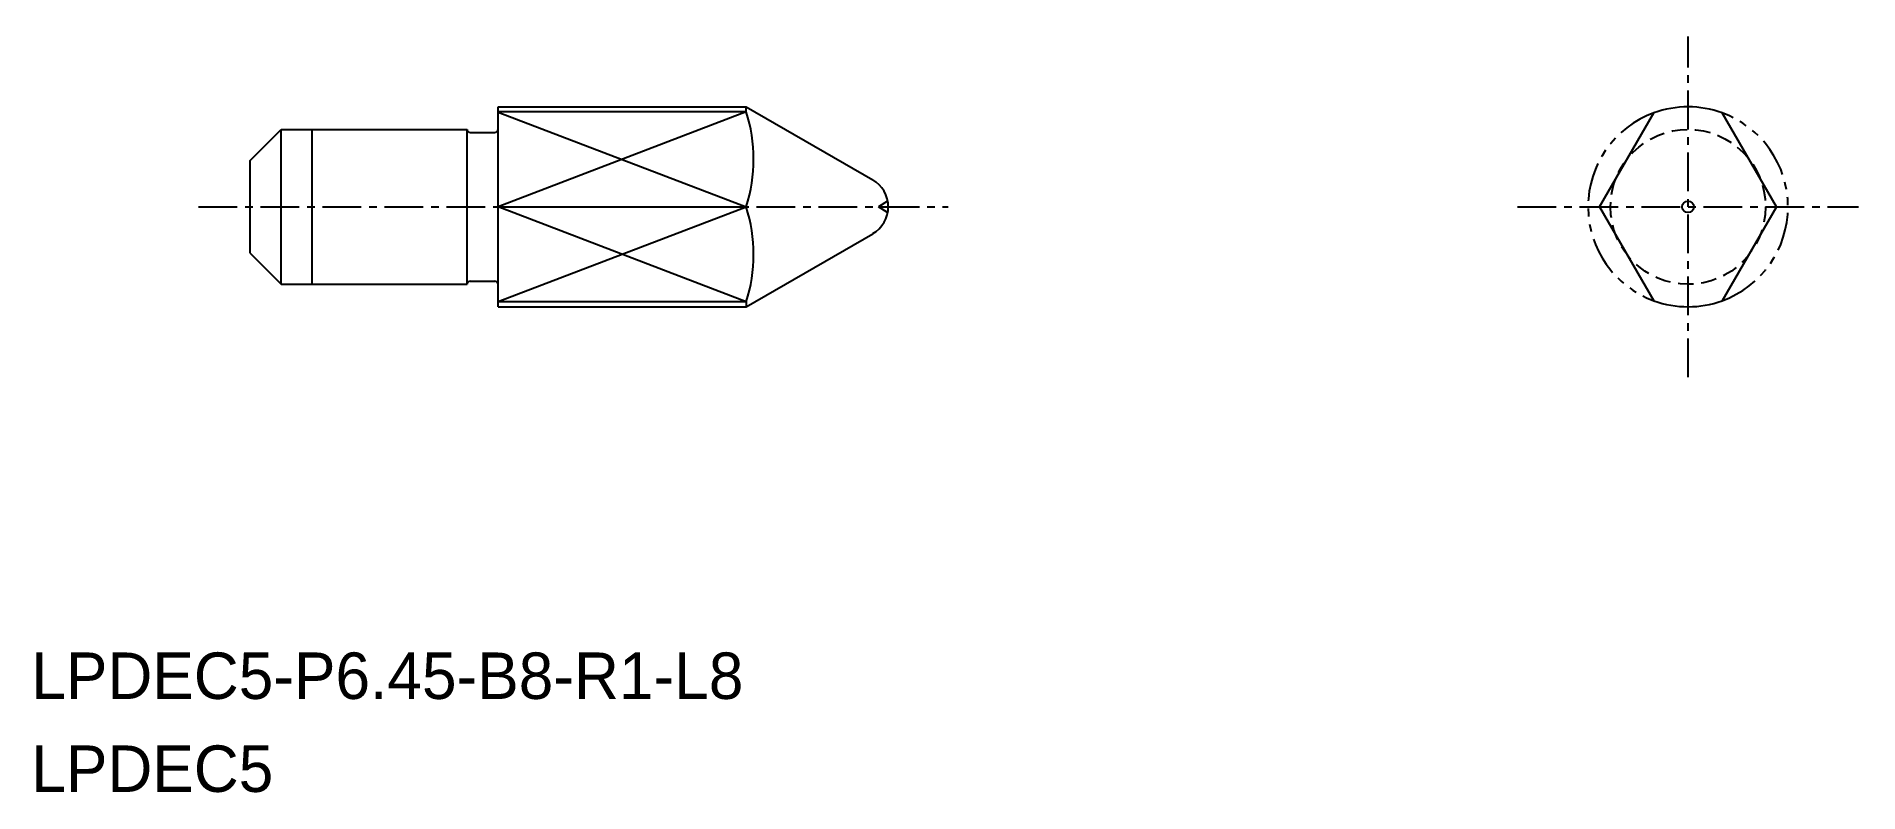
# Model space of a CAD drawing. Extents: x -1724.2 to -1665.5, y -553.1 to -528.7.
import ezdxf

# ---------------------------------------------------------------- set-up
doc = ezdxf.new("R2010")
doc.units = 0
for name, pattern in [('CENTER', [2, 1.25, -0.25, 0.25, -0.25]), ('DASHED', [0.75, 0.5, -0.25]), ('PHANTOM', [2.5, 1.25, -0.25, 0.25, -0.25, 0.25, -0.25])]:
    doc.linetypes.add(name, pattern=pattern)
doc.layers.get('0').update_dxf_attribs({"linetype": 'CONTINUOUS'})
doc.layers.add('CENTER', color=1, linetype='CENTER')

msp = doc.modelspace()

# ---------------------------------------------------------------- linework, layer by layer
for p, q in [((-1709.357, -530.953), (-1701.357, -530.953)), ((-1709.357, -537.403), (-1709.357, -530.953)), ((-1701.357, -531.108), (-1709.357, -531.108)), ((-1701.357, -531.108), (-1701.357, -530.953)), ((-1701.357, -530.953), (-1697.271, -533.312)), ((-1717.357, -532.678), (-1716.357, -531.678)), ((-1716.357, -536.678), (-1716.357, -531.678)), ((-1716.357, -531.678), (-1710.357, -531.678)), ((-1715.357, -536.678), (-1715.357, -531.678)), ((-1710.357, -536.678), (-1710.357, -531.678)), ((-1710.357, -536.678), (-1710.357, -531.678)), ((-1710.257, -531.778), (-1709.457, -531.778)), ((-1709.357, -531.678), (-1709.357, -531.678)), ((-1717.357, -535.678), (-1717.357, -532.678)), ((-1701.357, -537.403), (-1697.271, -535.045)), ((-1717.357, -535.678), (-1716.357, -536.678)), ((-1716.357, -536.678), (-1710.357, -536.678)), ((-1710.257, -536.578), (-1709.457, -536.578)), ((-1709.357, -536.678), (-1709.357, -536.678)), ((-1701.357, -537.249), (-1709.357, -537.249)), ((-1709.357, -537.403), (-1701.357, -537.403)), ((-1701.357, -537.249), (-1701.357, -537.403))]:
    msp.add_line(p, q)
at = {"color": 3, "linetype": 'CONTINUOUS'}
for p, q in [((-1701.357, -531.108), (-1709.357, -534.178)), ((-1709.357, -531.119), (-1701.357, -534.178)), ((-1709.357, -537.238), (-1701.357, -534.178)), ((-1701.357, -537.249), (-1709.357, -534.178))]:
    msp.add_line(p, q, dxfattribs=at)
at = {"color": 7, "linetype": 'CONTINUOUS'}
for p, q in [((-1673.827, -534.178), (-1672.077, -531.147)), ((-1668.126, -534.178), (-1669.877, -531.147)), ((-1709.357, -534.178), (-1701.357, -534.178)), ((-1673.827, -534.178), (-1672.077, -537.21)), ((-1668.126, -534.178), (-1669.877, -537.21))]:
    msp.add_line(p, q, dxfattribs=at)
at = {"color": 3}
for p in [(-1696.798, -533.991), (-1696.798, -534.366)]:
    msp.add_line(p, (-1697.087, -534.178), dxfattribs=at)
at = {"color": 3, "linetype": 'DASHED'}
msp.add_circle((-1670.977, -534.178), 2.5, dxfattribs=at)
msp.add_circle((-1670.977, -534.178), 0.188)
at = {"color": 7, "linetype": 'CONTINUOUS'}
for centre in [(-1706.146, -532.643), (-1706.146, -535.714)]:
    msp.add_arc(centre, 5.03, 342.2257, 17.7743, dxfattribs=at)
at = {"color": 3, "linetype": 'PHANTOM'}
for start, end in [(109.94301, 250.05699), (289.94301, 70.05699)]:
    msp.add_arc((-1670.977, -534.178), 3.225, start, end, dxfattribs=at)
for centre, radius, start, end in [((-1670.977, -534.178), 3.225, 70.05699, 109.94301), ((-1710.257, -531.678), 0.1, 180, 270), ((-1709.457, -531.678), 0.1, 270, 0), ((-1697.771, -534.178), 1, 300, 59.99999), ((-1710.257, -536.678), 0.1, 90, 180), ((-1709.457, -536.678), 0.1, 0, 90), ((-1670.977, -534.178), 3.225, 250.05699, 289.94301)]:
    msp.add_arc(centre, radius, start, end)
at = {"layer": 'CENTER', "color": 1, "linetype": 'CENTER'}
for p, q in [((-1670.977, -539.678), (-1670.977, -528.678)), ((-1719.02, -534.178), (-1694.836, -534.178)), ((-1676.477, -534.178), (-1665.477, -534.178))]:
    msp.add_line(p, q, dxfattribs=at)

# ---------------------------------------------------------------- texts
for s, p in [('LPDEC5-P6.45-B8-R1-L8 ', (-1724.411, -550.061)), ('LPDEC5', (-1724.411, -553.061))]:
    msp.add_text(s, height=1.5).set_placement(p)

doc.saveas('drawing.dxf')
